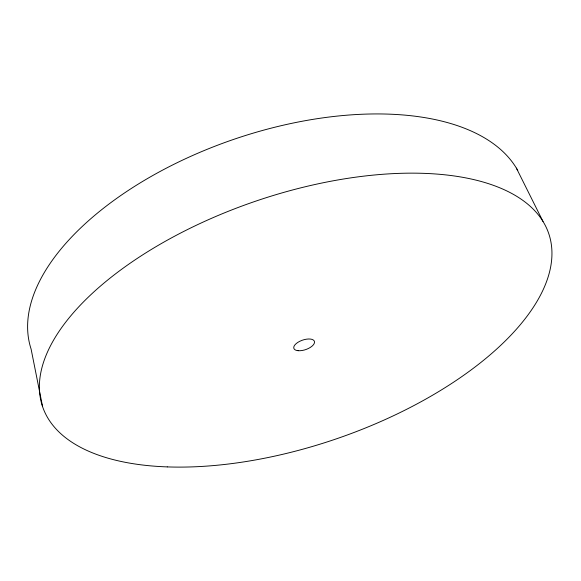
<?xml version="1.0" encoding="UTF-8"?>
<svg xmlns="http://www.w3.org/2000/svg" width="581" height="581" viewBox="0 0 581 581"><rect width="100%" height="100%" fill="white"/><g stroke="black" fill="none" stroke-linecap="round" stroke-linejoin="round"><path stroke-width="0.87" d="M516.386 168.12L543.01 221.463M42.587 406.649L31.091 349.021A259.678 133.652 -18.9 0 1 223.453 143.013A259.678 133.652 -18.9 0 1 517.765 170.494M167.263 466.899A267.456 125.496 -18.9 0 0 551.95 253.585A267.456 125.496 -18.9 0 0 167.793 239.909A267.456 125.496 -18.9 0 0 167.263 466.899M298.118 350.699A10.857 4.982 -18.9 0 0 314.488 342.623A10.857 4.982 -18.9 0 0 299.803 341.279A10.857 4.982 -18.9 0 0 298.118 350.699"/></g></svg>
